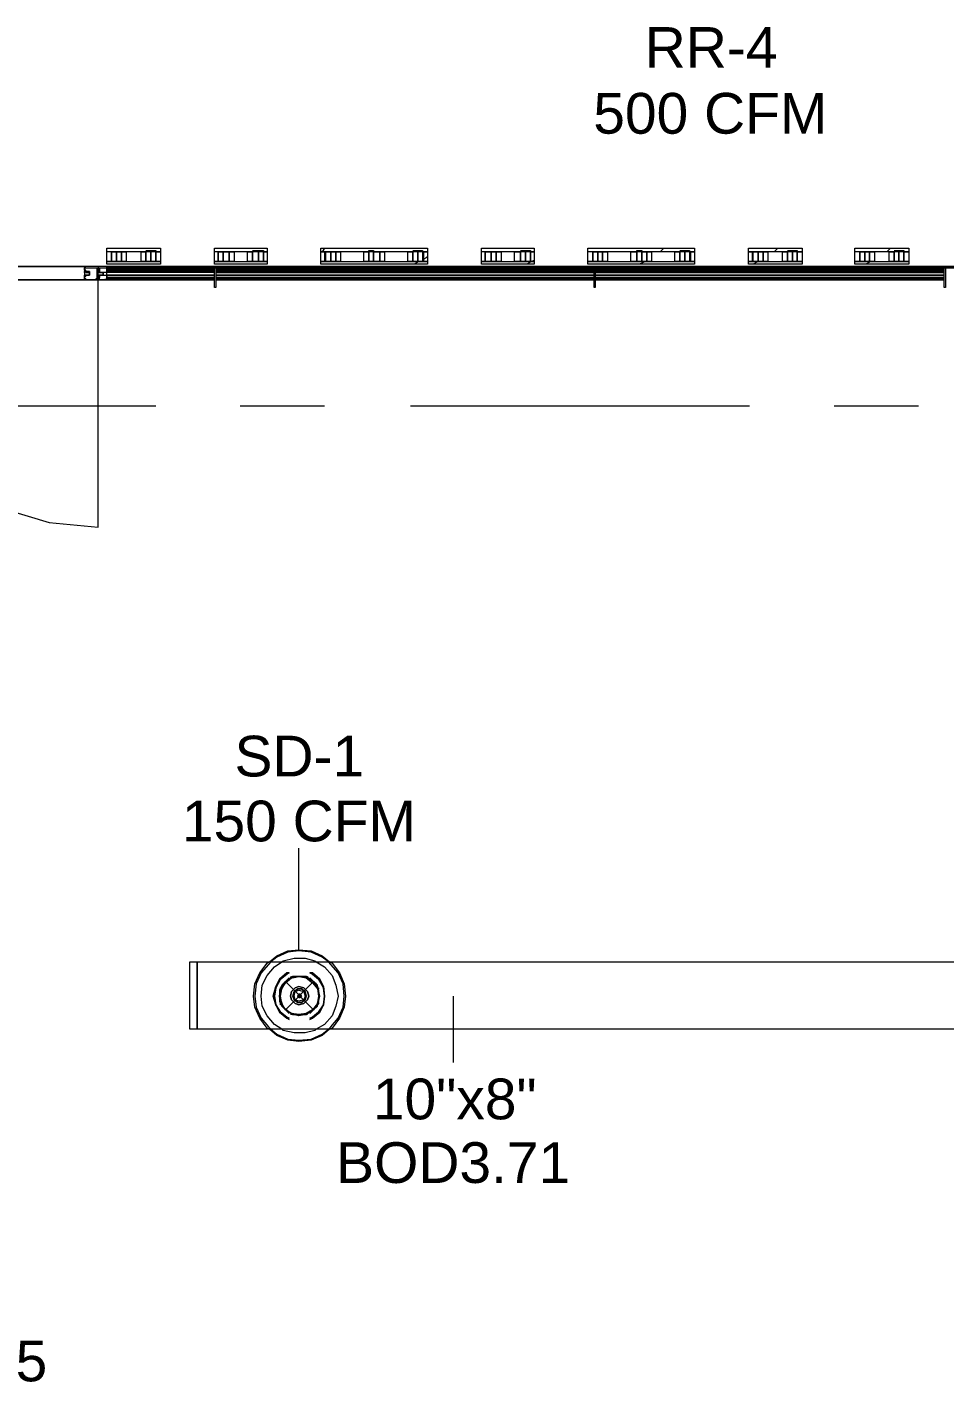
# Model space of a CAD drawing. Header units: metres. Extents: x 39 to 278, y -7 to 151.
# Drawn here: x 88.01 to 91.45, y 30.86 to 35.93 of the extents above; entities that cross this region are included whole.
import ezdxf

# ---------------------------------------------------------------- set-up
doc = ezdxf.new("R2010")
doc.units = ezdxf.units.M
doc.layers.add('HVAC - Ductos', color=5, linetype='Continuous', lineweight=50)
doc.layers.add('PDF_Geometry', color=7, linetype='Continuous', true_color=0xaaaaaa)
doc.layers.add('PDF_Text', color=7, linetype='Continuous')
doc.styles.add('PDF Helvetica', font='')
doc.styles.get('PDF Helvetica').set_extended_font_data('Helvetica')

msp = doc.modelspace()

# ---------------------------------------------------------------- linework, layer by layer
at = {"layer": 'HVAC - Ductos', "lineweight": 0}
for points in [[(89.0279, 32.4812), (89.0279, 32.8616)], [(88.9179, 32.4354), (88.9454, 32.4583), (88.9867, 32.4767), (89.0279, 32.4812), (89.0737, 32.4767), (89.115, 32.4583), (89.1425, 32.4354)], [(89.1379, 32.4354), (89.115, 32.4537), (89.0737, 32.4721), (89.0279, 32.4767), (88.9867, 32.4721), (88.9454, 32.4537), (88.9225, 32.4354)], [(88.9179, 32.1833), (88.9087, 32.1879), (88.8813, 32.2245), (88.8629, 32.2658), (88.8583, 32.3071), (88.8629, 32.3529), (88.8813, 32.3941), (88.9087, 32.4308), (88.9179, 32.4354)], [(88.9225, 32.4354), (88.9133, 32.4262), (88.8859, 32.3941), (88.8675, 32.3529), (88.8629, 32.3071), (88.8675, 32.2658), (88.8859, 32.2245), (88.9133, 32.1925), (88.9225, 32.1833)], [(88.9637, 32.1833), (88.9363, 32.2017), (88.9087, 32.2337), (88.8904, 32.2704), (88.8859, 32.3071), (88.8904, 32.3483), (88.9087, 32.385), (88.9363, 32.417), (88.9637, 32.4354)], [(88.9637, 32.4354), (88.9683, 32.44), (89.0096, 32.4491), (89.0509, 32.4491), (89.0875, 32.44), (89.0921, 32.4354)], [(89.0921, 32.4354), (89.1241, 32.417), (89.1517, 32.385), (89.1654, 32.3483), (89.1746, 32.3071), (89.1654, 32.2704), (89.1517, 32.2337), (89.1241, 32.2017), (89.0921, 32.1833)], [(89.1379, 32.1833), (89.1471, 32.1925), (89.1746, 32.2245), (89.1929, 32.2658), (89.1975, 32.3071), (89.1929, 32.3529), (89.1746, 32.3941), (89.1471, 32.4262), (89.1379, 32.4354)], [(89.1425, 32.4354), (89.1517, 32.4308), (89.1792, 32.3941), (89.1975, 32.3529), (89.2021, 32.3071), (89.1975, 32.2658), (89.1792, 32.2245), (89.1517, 32.1879), (89.1425, 32.1833)], [(89.0554, 32.3804), (89.06, 32.3804), (89.06, 32.3758), (89.0829, 32.362), (89.0921, 32.3437), (89.1013, 32.33), (89.1013, 32.3071), (89.1013, 32.2887), (89.0921, 32.2704), (89.0829, 32.2566), (89.0646, 32.2474), (89.0509, 32.2383), (89.0279, 32.2337), (89.0096, 32.2383), (88.9913, 32.2474), (88.9775, 32.2566), (88.9637, 32.2704), (88.9591, 32.2887), (88.9546, 32.3071), (88.9591, 32.33), (88.9637, 32.3437), (88.9775, 32.362), (88.9913, 32.3712), (89.0096, 32.3804), (89.0279, 32.3804), (89.0509, 32.3804), (89.0646, 32.3712), (89.0829, 32.362), (89.0967, 32.3391), (89.1013, 32.3391), (89.1013, 32.3345)], [(88.9913, 32.3758), (88.9775, 32.362), (88.9637, 32.3483), (88.9546, 32.33), (88.9546, 32.3071), (88.9591, 32.3345), (88.9591, 32.3391)], [(88.9637, 32.3391), (88.9775, 32.362), (89.0004, 32.3758)], [(88.9959, 32.3758), (89.0004, 32.3804), (89.005, 32.3804)], [(89.005, 32.3758), (89.0279, 32.3804), (89.0554, 32.3758)], [(89.0691, 32.2428), (89.0829, 32.2566), (89.0967, 32.2704), (89.1013, 32.2887), (89.1059, 32.3071), (89.1013, 32.33), (89.0967, 32.3483), (89.0829, 32.362), (89.0691, 32.3758)], [(88.9591, 32.275), (88.9591, 32.2795), (88.9591, 32.2841), (88.9546, 32.3071), (88.9546, 32.2887), (88.9637, 32.2704), (88.9775, 32.2566), (88.9913, 32.2428)], [(88.9591, 32.3391), (88.9591, 32.3391)], [(89.0967, 32.3345), (89.1013, 32.3071), (89.0967, 32.2841)], [(89.6055, 32.3071), (89.6055, 32.0595)], [(89.0004, 32.2428), (88.9775, 32.2566), (88.9637, 32.2795)], [(89.0967, 32.2795), (89.0829, 32.2566), (89.06, 32.2428)], [(89.1013, 32.2841), (89.1013, 32.2795), (89.0967, 32.275)], [(89.06, 32.2383), (89.0554, 32.2383), (89.0279, 32.2337), (89.005, 32.2383), (89.0004, 32.2383), (88.9959, 32.2383)], [(89.06, 32.2383), (89.06, 32.2383)], [(89.1425, 32.1833), (89.115, 32.1604), (89.0737, 32.142), (89.0279, 32.1374), (88.9867, 32.142), (88.9454, 32.1604), (88.9179, 32.1833)], [(88.9225, 32.1833), (88.9454, 32.165), (88.9867, 32.1466), (89.0279, 32.142), (89.0737, 32.1466), (89.115, 32.165), (89.1379, 32.1833)], [(89.0921, 32.1833), (89.0875, 32.1787), (89.0509, 32.1695), (89.0096, 32.1695), (88.9683, 32.1787), (88.9637, 32.1833)]]:
    msp.add_lwpolyline(points, dxfattribs=at)
for points in [[(88.6475, 32.4354), (88.6475, 32.1833), (88.62, 32.1833), (88.62, 32.4354)], [(91.9521, 32.1833), (88.6475, 32.1833), (88.6475, 32.4354), (91.9521, 32.4354)], [(88.9913, 32.2245), (88.9821, 32.2291), (88.9591, 32.2474), (88.9409, 32.275), (88.9363, 32.3071), (88.9409, 32.3391), (88.9591, 32.3712), (88.9821, 32.3895), (88.9913, 32.3941), (88.9821, 32.3941), (88.9546, 32.3712), (88.9409, 32.3437), (88.9317, 32.3071), (88.9409, 32.275), (88.9546, 32.2474), (88.9821, 32.2245), (88.9913, 32.22), (88.9821, 32.2245), (88.9546, 32.2474), (88.9409, 32.275), (88.9317, 32.3071), (88.9409, 32.3437), (88.9546, 32.3712), (88.9821, 32.3941), (88.9913, 32.3941), (88.9821, 32.3895), (88.9591, 32.3712), (88.9409, 32.3391), (88.9363, 32.3071), (88.9409, 32.275), (88.9591, 32.2474), (88.9821, 32.2291)], [(88.9637, 32.3345), (88.9775, 32.3575), (89.0004, 32.3758), (89.0279, 32.3804), (89.0554, 32.3758), (89.0783, 32.3575), (89.0967, 32.3345), (89.1013, 32.3071), (89.0967, 32.2795), (89.0783, 32.2566), (89.0554, 32.2428), (89.0279, 32.2383), (89.0004, 32.2428), (88.9775, 32.2566), (88.9637, 32.2795), (88.9591, 32.3071)], [(89.1241, 32.3071), (89.1196, 32.3391), (89.1013, 32.3712), (89.0783, 32.3895), (89.0691, 32.3941), (89.0783, 32.3941), (89.1059, 32.3712), (89.1196, 32.3437), (89.1241, 32.3071), (89.1196, 32.275), (89.1059, 32.2474), (89.0783, 32.2245), (89.0691, 32.22), (89.0783, 32.2245), (89.1059, 32.2474), (89.1196, 32.275), (89.1241, 32.3071), (89.1196, 32.3437), (89.1059, 32.3712), (89.0783, 32.3941), (89.0691, 32.3941), (89.0783, 32.3895), (89.1013, 32.3712), (89.1196, 32.3391), (89.1241, 32.3071), (89.1196, 32.275), (89.1013, 32.2474), (89.0783, 32.2291), (89.0691, 32.2245), (89.0783, 32.2291), (89.1013, 32.2474), (89.1196, 32.275)], [(89.0004, 32.3254), (88.9959, 32.3071), (89.0004, 32.3254), (89.0141, 32.3391), (89.0279, 32.3437), (89.0463, 32.3391), (89.06, 32.3254), (89.0646, 32.3071), (89.06, 32.3254), (89.0463, 32.3391), (89.0279, 32.3437), (89.0141, 32.3391)], [(89.06, 32.2933), (89.0646, 32.3071), (89.06, 32.2933), (89.0463, 32.2795), (89.0279, 32.275), (89.0141, 32.2795), (89.0004, 32.2933), (88.9959, 32.3071), (89.0004, 32.2933), (89.0141, 32.2795), (89.0279, 32.275), (89.0463, 32.2795)], [(89.0096, 32.3254), (89.005, 32.3071), (89.0096, 32.3254), (89.0233, 32.3345), (89.0371, 32.3345), (89.0509, 32.3254), (89.0554, 32.3071), (89.0509, 32.3254), (89.0371, 32.3345), (89.0233, 32.3345)], [(89.0509, 32.2933), (89.0554, 32.3071), (89.0509, 32.2933), (89.0371, 32.2841), (89.0233, 32.2841), (89.0096, 32.2933), (89.005, 32.3071), (89.0096, 32.2933), (89.0233, 32.2841), (89.0371, 32.2841)], [(89.0141, 32.3254), (89.0279, 32.33), (89.0463, 32.3254), (89.0509, 32.3071), (89.0463, 32.2933), (89.0279, 32.2887), (89.0141, 32.2933), (89.0096, 32.3071)], [(89.0279, 32.3116), (89.0233, 32.3071), (89.0279, 32.3162), (89.0325, 32.3162), (89.0371, 32.3071), (89.0325, 32.3116)], [(89.0325, 32.3025), (89.0371, 32.3071), (89.0325, 32.3025), (89.0279, 32.3025), (89.0233, 32.3071), (89.0279, 32.3025)]]:
    msp.add_lwpolyline(points, close=True, dxfattribs=at)
at = {"layer": 'PDF_Geometry', "lineweight": 0}
for points in [[(88.3083, 35.0938), (88.3083, 35.1075), (88.51, 35.1075), (88.51, 35.0938)], [(88.4917, 35.0983), (88.4917, 35.0571), (88.4733, 35.0571), (88.4733, 35.0983)], [(88.7117, 35.0938), (88.7117, 35.1075), (88.9087, 35.1075), (88.9087, 35.0938)], [(88.895, 35.0983), (88.895, 35.0571), (88.8767, 35.0571), (88.8767, 35.0983)], [(89.3075, 35.0983), (89.3075, 35.0571), (89.2891, 35.0571), (89.2891, 35.0983)], [(89.4909, 35.0983), (89.4909, 35.0571), (89.4725, 35.0571), (89.4725, 35.0983)], [(89.7109, 35.0938), (89.7109, 35.1075), (89.9079, 35.1075), (89.9079, 35.0938)], [(89.8942, 35.0983), (89.8942, 35.0571), (89.8759, 35.0571), (89.8759, 35.0983)], [(90.1096, 35.0938), (90.1096, 35.1075), (90.5083, 35.1075), (90.5083, 35.0938)], [(90.3113, 35.0983), (90.3113, 35.0571), (90.2929, 35.0571), (90.2929, 35.0983)], [(90.4901, 35.0983), (90.4901, 35.0571), (90.4717, 35.0571), (90.4717, 35.0983)], [(90.7101, 35.0938), (90.7101, 35.1075), (90.9117, 35.1075), (90.9117, 35.0938)], [(90.8933, 35.0983), (90.8933, 35.0571), (90.875, 35.0571), (90.875, 35.0983)], [(91.1088, 35.0938), (91.1088, 35.1075), (91.3105, 35.1075), (91.3105, 35.0938)], [(91.2921, 35.0983), (91.2921, 35.0571), (91.2738, 35.0571), (91.2738, 35.0983)], [(88.3083, 35.0479), (88.3083, 35.0571), (88.51, 35.0571), (88.51, 35.0479)], [(88.345, 35.0938), (88.345, 35.0571), (88.3267, 35.0571), (88.3267, 35.0938)], [(88.3633, 35.0938), (88.3633, 35.0571), (88.345, 35.0571), (88.345, 35.0938)], [(88.3817, 35.0938), (88.3817, 35.0571), (88.3633, 35.0571), (88.3633, 35.0938)], [(88.455, 35.0938), (88.455, 35.0571), (88.4367, 35.0571), (88.4367, 35.0938)], [(88.4917, 35.0938), (88.51, 35.0938), (88.51, 35.0571), (88.4917, 35.0571)], [(88.7117, 35.0479), (88.7117, 35.0571), (88.9087, 35.0571), (88.9087, 35.0479)], [(88.7437, 35.0938), (88.7437, 35.0571), (88.7254, 35.0571), (88.7254, 35.0938)], [(88.7667, 35.0938), (88.7667, 35.0571), (88.7437, 35.0571), (88.7437, 35.0938)], [(88.785, 35.0938), (88.785, 35.0571), (88.7667, 35.0571), (88.7667, 35.0938)], [(88.8537, 35.0938), (88.8537, 35.0571), (88.8354, 35.0571), (88.8354, 35.0938)], [(88.895, 35.0938), (88.9087, 35.0938), (88.9087, 35.0571), (88.895, 35.0571)], [(89.1104, 35.0479), (89.1104, 35.0571), (89.5091, 35.0571), (89.5091, 35.0479)], [(89.1471, 35.0938), (89.1471, 35.0571), (89.1287, 35.0571), (89.1287, 35.0938)], [(89.1654, 35.0938), (89.1654, 35.0571), (89.1471, 35.0571), (89.1471, 35.0938)], [(89.1837, 35.0938), (89.1837, 35.0571), (89.1654, 35.0571), (89.1654, 35.0938)], [(89.2891, 35.0938), (89.2891, 35.0571), (89.2709, 35.0571), (89.2709, 35.0938)], [(89.3304, 35.0938), (89.3304, 35.0571), (89.3075, 35.0571), (89.3075, 35.0938)], [(89.3487, 35.0938), (89.3487, 35.0571), (89.3304, 35.0571), (89.3304, 35.0938)], [(89.4542, 35.0938), (89.4542, 35.0571), (89.4359, 35.0571), (89.4359, 35.0938)], [(89.4954, 35.0938), (89.5091, 35.0938), (89.5091, 35.0571), (89.4954, 35.0571)], [(89.7109, 35.0479), (89.7109, 35.0571), (89.9079, 35.0571), (89.9079, 35.0479)], [(89.7475, 35.0938), (89.7475, 35.0571), (89.7246, 35.0571), (89.7246, 35.0938)], [(89.7659, 35.0938), (89.7659, 35.0571), (89.7475, 35.0571), (89.7475, 35.0938)], [(89.7842, 35.0938), (89.7842, 35.0571), (89.7659, 35.0571), (89.7659, 35.0938)], [(89.8575, 35.0938), (89.8575, 35.0571), (89.8346, 35.0571), (89.8346, 35.0938)], [(89.8942, 35.0938), (89.9079, 35.0938), (89.9079, 35.0571), (89.8942, 35.0571)], [(90.1096, 35.0479), (90.1096, 35.0571), (90.5083, 35.0571), (90.5083, 35.0479)], [(90.1463, 35.0938), (90.1463, 35.0571), (90.1279, 35.0571), (90.1279, 35.0938)], [(90.1646, 35.0938), (90.1646, 35.0571), (90.1463, 35.0571), (90.1463, 35.0938)], [(90.1829, 35.0938), (90.1829, 35.0571), (90.1646, 35.0571), (90.1646, 35.0938)], [(90.2929, 35.0938), (90.2929, 35.0571), (90.27, 35.0571), (90.27, 35.0938)], [(90.3296, 35.0938), (90.3296, 35.0571), (90.3113, 35.0571), (90.3113, 35.0938)], [(90.3479, 35.0938), (90.3479, 35.0571), (90.3296, 35.0571), (90.3296, 35.0938)], [(90.4533, 35.0938), (90.4533, 35.0571), (90.435, 35.0571), (90.435, 35.0938)], [(90.4946, 35.0938), (90.5083, 35.0938), (90.5083, 35.0571), (90.4946, 35.0571)], [(90.7101, 35.0938), (90.7238, 35.0938), (90.7238, 35.0571), (90.7101, 35.0571)], [(90.7101, 35.0479), (90.7101, 35.0571), (90.9117, 35.0571), (90.9117, 35.0479)], [(90.8567, 35.0938), (90.8567, 35.0571), (90.8383, 35.0571), (90.8383, 35.0938)], [(90.8933, 35.0938), (90.9117, 35.0938), (90.9117, 35.0571), (90.8933, 35.0571)], [(91.1088, 35.0479), (91.1088, 35.0571), (91.3105, 35.0571), (91.3105, 35.0479)], [(91.1454, 35.0938), (91.1454, 35.0571), (91.1271, 35.0571), (91.1271, 35.0938)], [(91.1638, 35.0938), (91.1638, 35.0571), (91.1454, 35.0571), (91.1454, 35.0938)], [(91.1821, 35.0938), (91.1821, 35.0571), (91.1638, 35.0571), (91.1638, 35.0938)], [(91.2555, 35.0938), (91.2555, 35.0571), (91.2371, 35.0571), (91.2371, 35.0938)], [(91.2921, 35.0938), (91.3105, 35.0938), (91.3105, 35.0571), (91.2921, 35.0571)], [(88.2945, 35.0066), (88.29, 35.0066), (88.2808, 35.0066), (88.2808, 35.002), (88.2763, 35.002), (88.2763, 35.0066), (88.2808, 35.0066), (88.2763, 35.0066), (88.2763, 34.9883), (88.3083, 34.9883), (88.3037, 34.9883), (88.3037, 34.9929), (88.3037, 34.9883), (88.2763, 34.9883), (88.2763, 34.9975), (88.2808, 34.9929), (88.2808, 34.9975), (88.2763, 34.9975), (88.2763, 35.002), (88.2808, 35.002), (88.2808, 34.9975), (88.2808, 35.002), (88.2808, 35.0066), (88.29, 35.0066), (88.2945, 35.0066), (88.2945, 35.0158), (88.29, 35.0158), (88.2808, 35.0158), (88.2808, 35.025), (88.2763, 35.025), (88.2763, 35.0296), (88.2808, 35.0296), (88.2808, 35.025), (88.2808, 35.0296), (88.2763, 35.0296), (88.2763, 35.0342), (88.3037, 35.0342), (88.3083, 35.0342), (88.3083, 35.0388), (88.2763, 35.0388), (88.2763, 35.0158), (88.2808, 35.0158), (88.2808, 35.0204), (88.2763, 35.0204), (88.2763, 35.025), (88.2808, 35.025), (88.2808, 35.0158), (88.29, 35.0158), (88.2945, 35.0158)], [(88.3083, 34.9883), (88.3083, 35.0066), (88.3083, 35.002), (88.3083, 35.0066), (88.7117, 35.0066), (88.3083, 35.0066), (88.7117, 35.0066), (88.3083, 35.0066), (88.3083, 35.0158), (88.3083, 35.0204), (88.3083, 35.0158), (88.2945, 35.0158), (88.2945, 35.0066), (88.3083, 35.0066), (88.3083, 34.9975), (88.7117, 34.9975), (88.3083, 34.9975), (88.7117, 34.9975), (88.3083, 34.9975), (88.7117, 34.9975), (88.3083, 34.9975), (88.3083, 34.9929), (88.7117, 34.9929), (88.3083, 34.9929)], [(88.6429, 35.0342), (88.3083, 35.0342)], [(88.7163, 34.9608), (88.7117, 34.9608), (88.7117, 34.9654), (88.7117, 35.0296), (88.6475, 35.0296), (88.6429, 35.0296), (88.6429, 35.0342), (88.7163, 35.0342)], [(89.61, 35.0296), (88.7163, 35.0296)], [(89.61, 35.025), (88.7163, 35.025)], [(89.61, 35.0204), (88.7163, 35.0204)], [(89.61, 35.0066), (88.7163, 35.0066)], [(89.61, 35.0066), (88.7163, 35.0066)], [(89.61, 34.9975), (88.7163, 34.9975)], [(89.61, 34.9975), (88.7163, 34.9975)], [(90.9438, 35.0388), (89.61, 35.0388)], [(90.1325, 35.0296), (89.61, 35.0296)], [(90.1325, 35.0066), (89.61, 35.0066)], [(89.61, 34.9975), (90.1325, 34.9975)], [(90.1371, 34.9608), (90.1325, 34.9608), (90.1325, 34.9654), (90.1325, 35.0296), (90.0683, 35.0296), (90.0637, 35.0296), (90.0637, 35.0342), (90.1371, 35.0342)], [(90.9438, 35.0296), (90.1371, 35.0296)], [(90.9438, 35.025), (90.1371, 35.025)], [(90.9438, 35.0204), (90.1371, 35.0204)], [(90.9438, 35.0066), (90.1371, 35.0066)], [(90.9438, 35.0066), (90.1371, 35.0066)], [(90.9438, 34.9975), (90.1371, 34.9975)], [(90.9438, 34.9975), (90.1371, 34.9975)], [(91.3746, 35.0342), (90.9438, 35.0342)], [(91.4433, 35.0296), (90.9438, 35.0296)], [(91.4433, 35.0066), (90.9438, 35.0066)], [(90.9438, 34.9975), (91.4433, 34.9975)], [(91.4479, 34.9608), (91.4433, 34.9608), (91.4433, 34.9654), (91.4433, 35.0296), (91.3792, 35.0296), (91.3746, 35.0296), (91.3701, 35.0342), (91.4479, 35.0342)], [(89.61, 34.9929), (88.7163, 34.9929)], [(89.61, 34.9883), (88.7163, 34.9883)], [(90.1325, 34.9929), (89.61, 34.9929)], [(90.9438, 34.9929), (90.1371, 34.9929)], [(90.9438, 34.9883), (90.1371, 34.9883)], [(91.4433, 34.9929), (90.9438, 34.9929)]]:
    msp.add_lwpolyline(points, close=True, dxfattribs=at)
for points in [[(88.455, 35.0983), (88.4733, 35.0983)], [(88.8537, 35.0983), (88.8767, 35.0983)], [(89.1241, 35.1075), (89.115, 35.0938), (89.1104, 35.0938), (89.1241, 35.0938), (89.1241, 35.0571), (89.1104, 35.0571), (89.1104, 35.0938), (89.1104, 35.1075), (89.5091, 35.1075), (89.5091, 35.0938), (89.1104, 35.0938)], [(89.4542, 35.0983), (89.4725, 35.0983)], [(89.8575, 35.0983), (89.8759, 35.0983)], [(90.3937, 35.1075), (90.3801, 35.0938)], [(90.4533, 35.0983), (90.4717, 35.0983)], [(90.82, 35.1075), (90.8063, 35.0938)], [(90.8567, 35.0983), (90.875, 35.0983)], [(91.2417, 35.1075), (91.2279, 35.0938)], [(91.2555, 35.0983), (91.2738, 35.0983)], [(88.3083, 35.0571), (88.3083, 35.0938)], [(88.3267, 35.0938), (88.3267, 35.0571), (88.3083, 35.0571)], [(88.3267, 35.0938), (88.3083, 35.0938)], [(88.4733, 35.0938), (88.4733, 35.0571), (88.455, 35.0571), (88.455, 35.0938)], [(88.7117, 35.0571), (88.7117, 35.0938)], [(88.7254, 35.0938), (88.7254, 35.0571), (88.7117, 35.0571)], [(88.7254, 35.0938), (88.7117, 35.0938)], [(88.8767, 35.0938), (88.8767, 35.0571), (88.8537, 35.0571), (88.8537, 35.0938)], [(89.4725, 35.0938), (89.4725, 35.0571), (89.4542, 35.0571), (89.4542, 35.0938)], [(89.4771, 35.0571), (89.4587, 35.0479)], [(89.5091, 35.0754), (89.5046, 35.0708), (89.4954, 35.0662)], [(89.7109, 35.0571), (89.7109, 35.0938)], [(89.7246, 35.0938), (89.7246, 35.0571), (89.7109, 35.0571)], [(89.7246, 35.0938), (89.7109, 35.0938)], [(89.8759, 35.0938), (89.8759, 35.0571), (89.8575, 35.0571), (89.8575, 35.0938)], [(89.9079, 35.0616), (89.8987, 35.0571), (89.8805, 35.0479)], [(90.1096, 35.0571), (90.1096, 35.0938)], [(90.1279, 35.0938), (90.1279, 35.0571), (90.1096, 35.0571)], [(90.1279, 35.0938), (90.1096, 35.0938)], [(90.325, 35.0571), (90.3021, 35.0479)], [(90.4717, 35.0938), (90.4717, 35.0571), (90.4533, 35.0571), (90.4533, 35.0938)], [(90.7467, 35.0571), (90.7283, 35.0571), (90.7283, 35.0938), (90.7467, 35.0938), (90.7467, 35.0571), (90.7467, 35.0938), (90.7651, 35.0938), (90.7833, 35.0938), (90.7833, 35.0571), (90.7651, 35.0571), (90.7651, 35.0938), (90.7651, 35.0571), (90.7467, 35.0571), (90.7283, 35.0479)], [(90.875, 35.0938), (90.875, 35.0571), (90.8567, 35.0571), (90.8567, 35.0938)], [(91.1088, 35.0571), (91.1088, 35.0938)], [(91.1271, 35.0938), (91.1271, 35.0571), (91.1088, 35.0571)], [(91.1271, 35.0938), (91.1088, 35.0938)], [(91.1683, 35.0571), (91.15, 35.0479)], [(91.2738, 35.0938), (91.2738, 35.0571), (91.2555, 35.0571), (91.2555, 35.0938)], [(88.2258, 35.0388), (86.4429, 35.0388), (88.2258, 35.0388), (88.2258, 34.9883), (88.2763, 34.9883), (88.2763, 35.0112), (88.2717, 35.0112), (88.2717, 34.9883), (88.2717, 34.9929), (88.2671, 34.9929), (88.2671, 34.9883), (88.2304, 34.9883), (88.2304, 34.9929), (88.2258, 34.9929), (88.2304, 34.9929), (88.2304, 34.9883), (88.2258, 34.9883), (88.2258, 34.9929), (88.2258, 34.9975), (88.2258, 35.002), (88.2304, 35.002), (88.2304, 35.0066), (88.2441, 35.0066), (88.2441, 35.0158), (88.2441, 35.0204), (88.2304, 35.0204), (88.2304, 35.025), (88.2258, 35.025), (88.2258, 35.0342), (88.2304, 35.0342), (88.2258, 35.0342), (88.2304, 35.0342), (88.2717, 35.0342), (88.2717, 35.0112), (88.2763, 35.0112), (88.2763, 35.0388), (88.2258, 35.0388), (88.2258, 35.0158), (88.2258, 35.0204), (88.2304, 35.0204), (88.2304, 35.0158), (88.2395, 35.0158), (88.2441, 35.0158), (88.2441, 35.0066), (88.2395, 35.0066), (88.2304, 35.0066), (88.2304, 35.002), (88.2258, 35.002), (88.2258, 35.0066), (88.2258, 34.9883), (87.3962, 34.9883), (88.2258, 34.9883)], [(88.2258, 35.0204), (88.2441, 35.0204), (88.2441, 35.0066), (88.2258, 35.0066)], [(88.3083, 35.025), (88.7117, 35.025), (88.3083, 35.025), (88.7117, 35.025), (88.3083, 35.025), (88.3083, 35.0204), (88.7117, 35.0204), (88.3083, 35.0204), (88.3083, 35.0388), (89.61, 35.0388), (88.3083, 35.0388), (88.3083, 35.0158)], [(88.7163, 35.0342), (89.61, 35.0342), (88.7163, 35.0342), (89.61, 35.0342), (88.3083, 35.0342), (88.3083, 35.0388), (89.61, 35.0388), (90.9438, 35.0388), (92.2821, 35.0388), (90.9438, 35.0388), (92.2821, 35.0388), (93.6159, 35.0388), (92.2821, 35.0388), (93.6159, 35.0388), (94.9084, 35.0388), (94.9084, 35.0158), (94.9084, 35.0204), (94.9084, 35.0388), (94.9084, 35.0342), (93.6159, 35.0342), (94.198, 35.0342), (93.6159, 35.0342), (94.2026, 35.0342)], [(88.7117, 35.025), (88.3083, 35.025), (88.3083, 35.0296), (88.7117, 35.0296), (88.3083, 35.0296), (88.3083, 35.0342), (88.6429, 35.0342)], [(88.3083, 35.0204), (88.3083, 35.0204)], [(88.7117, 35.0158), (88.3083, 35.0158), (88.3083, 35.0204), (88.7117, 35.0204)], [(88.7163, 35.025), (89.61, 35.025), (88.7163, 35.025)], [(88.7163, 35.025), (89.61, 35.025), (90.1325, 35.025), (89.61, 35.025), (90.1325, 35.025), (89.61, 35.025), (90.1325, 35.025)], [(88.7163, 35.0204), (89.61, 35.0204), (90.1325, 35.0204), (89.61, 35.0204), (90.1325, 35.0204)], [(88.7163, 35.0158), (89.61, 35.0158), (90.1325, 35.0158)], [(88.7163, 34.9975), (89.61, 34.9975), (88.7163, 34.9975)], [(90.0637, 35.0342), (89.61, 35.0342), (90.0637, 35.0342), (89.61, 35.0342), (90.9438, 35.0342), (90.1371, 35.0342), (90.9438, 35.0342), (90.1371, 35.0342)], [(89.61, 35.0066), (90.1325, 35.0066)], [(89.61, 35.0066), (90.1325, 35.0066)], [(89.61, 34.9975), (90.1325, 34.9975)], [(89.61, 34.9975), (90.1325, 34.9975)], [(89.61, 34.9975), (90.1325, 34.9975)], [(89.61, 34.9975), (90.1325, 34.9975)], [(90.1371, 35.025), (90.9438, 35.025), (90.1371, 35.025)], [(90.1371, 35.025), (90.9438, 35.025), (91.4433, 35.025), (90.9438, 35.025), (91.4433, 35.025), (90.9438, 35.025), (91.4433, 35.025)], [(90.1371, 35.0204), (90.9438, 35.0204), (91.4433, 35.0204), (90.9438, 35.0204), (91.4433, 35.0204)], [(90.1371, 35.0158), (90.9438, 35.0158), (91.4433, 35.0158)], [(90.1371, 34.9975), (90.9438, 34.9975), (90.1371, 34.9975)], [(91.3701, 35.0342), (90.9438, 35.0342), (92.2821, 35.0342), (91.4479, 35.0342), (92.2821, 35.0342), (91.4479, 35.0342)], [(90.9438, 35.0066), (91.4433, 35.0066)], [(90.9438, 35.0066), (91.4433, 35.0066)], [(90.9438, 34.9975), (91.4433, 34.9975)], [(90.9438, 34.9975), (91.4433, 34.9975)], [(90.9438, 34.9975), (91.4433, 34.9975)], [(90.9438, 34.9975), (91.4433, 34.9975)], [(86.4246, 34.9883), (86.4246, 34.0624), (86.6079, 34.0808), (86.7775, 34.1312), (86.9379, 34.2183), (87.08, 34.3329), (87.1945, 34.4704), (87.2817, 34.6308), (87.3321, 34.805), (87.3504, 34.9883), (87.3687, 34.805), (87.4191, 34.6308), (87.5062, 34.4704), (87.6208, 34.3329), (87.7629, 34.2183), (87.9233, 34.1312), (88.0929, 34.0808), (88.2763, 34.0624), (88.2763, 34.9883)], [(88.3083, 34.9929), (88.3083, 34.9883), (88.7117, 34.9883), (88.3083, 34.9883), (88.7117, 34.9883)], [(88.7163, 34.9883), (89.61, 34.9883), (90.1325, 34.9883), (89.61, 34.9883), (90.1325, 34.9883)], [(90.1371, 34.9883), (90.9438, 34.9883), (91.4433, 34.9883), (90.9438, 34.9883), (91.4433, 34.9883)], [(88.4917, 34.5162), (87.2221, 34.5162)], [(89.1241, 34.5162), (88.8079, 34.5162)], [(90.7146, 34.5162), (89.445, 34.5162)], [(91.3471, 34.5162), (91.0309, 34.5162)]]:
    msp.add_lwpolyline(points, dxfattribs=at)
at = {"layer": 'PDF_Geometry', "color": 8, "lineweight": 0, "true_color": 0x808080}
msp.add_lwpolyline([(89.0921, 32.3529), (89.0554, 32.3804), (89.005, 32.3804), (88.9683, 32.3529), (88.9546, 32.3071), (88.9683, 32.2658), (89.005, 32.2383), (89.0554, 32.2383), (89.0921, 32.2658), (89.1059, 32.3071)], close=True, dxfattribs=at)
for points in [[(88.9775, 32.362), (89.0829, 32.2566)], [(89.0829, 32.362), (88.9775, 32.2566)]]:
    msp.add_lwpolyline(points, dxfattribs=at)

# ---------------------------------------------------------------- texts
at = {"layer": 'PDF_Text', "lineweight": 0, "char_height": 0.15247, "attachment_point": 4, "style": 'PDF Helvetica'}
for s, insert in [('RR-4', (90.3221, 35.8588)), ('500 CFM', (90.1296, 35.6112)), ('SD-1', (88.7867, 33.2049)), ('150 CFM', (88.5896, 32.962)), ('10"x8"', (89.3046, 31.9215)), ('BOD3.71', (89.1671, 31.6832)), ('BOD3.65', (87.2099, 30.9406))]:
    msp.add_mtext(s, dxfattribs=dict(at, insert=insert))

doc.saveas('drawing.dxf')
